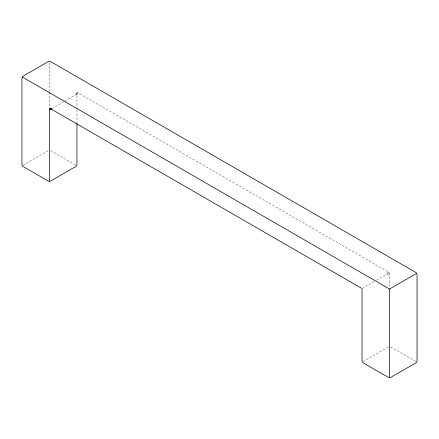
<?xml version="1.0" encoding="UTF-8"?>
<svg xmlns="http://www.w3.org/2000/svg" width="439" height="439" viewBox="0 0 439 439"><rect width="100%" height="100%" fill="white"/><g stroke="black" fill="none" stroke-linecap="round" stroke-linejoin="round"><path stroke-width="0.33" stroke-dasharray="2.19 1.65" d="M77.204 93.041L76.381 95.148L76.968 92.695L76.968 109.152M51.884 108.614L64.341 101.425M64.934 101.08L76.798 94.231L77.802 94.33L77.385 92.453L389.124 272.438L386.704 272.674L387.708 273.733L388.125 275.132L389.541 273.157L389.541 287.556M22.954 165.267L48.46 150.539M362.202 288.461L374.066 281.608M376.437 280.241L388.943 273.02M363.031 361.61L388.537 346.887M50.463 150.539L75.969 165.267M390.54 346.887L416.046 361.61M76.968 109.838L76.968 122.865M49.459 62.766L49.459 91.449M49.459 92.13L49.459 107.835"/><path stroke-width="0.66" d="M362.032 289.038L362.032 361.034L363.031 362.768L388.537 377.491L390.54 377.491L416.046 362.768L417.05 361.034L417.05 274.315L416.046 272.575L50.463 61.509L49.459 61.356L48.46 61.509L22.954 76.232L21.95 77.966L21.95 164.685L22.954 166.425L48.46 181.148L49.459 181.302L49.459 108.576L50.875 109.876L51.292 108.96L50.057 108.713M389.541 377.644L389.541 289.038L22.318 77.023M389.541 289.038L416.682 273.365M49.459 181.302L50.463 181.148L75.969 166.425L76.6 165.635L76.968 164.685L76.968 123.551M51.687 108.877L49.876 108.34L361.615 288.319"/></g></svg>
